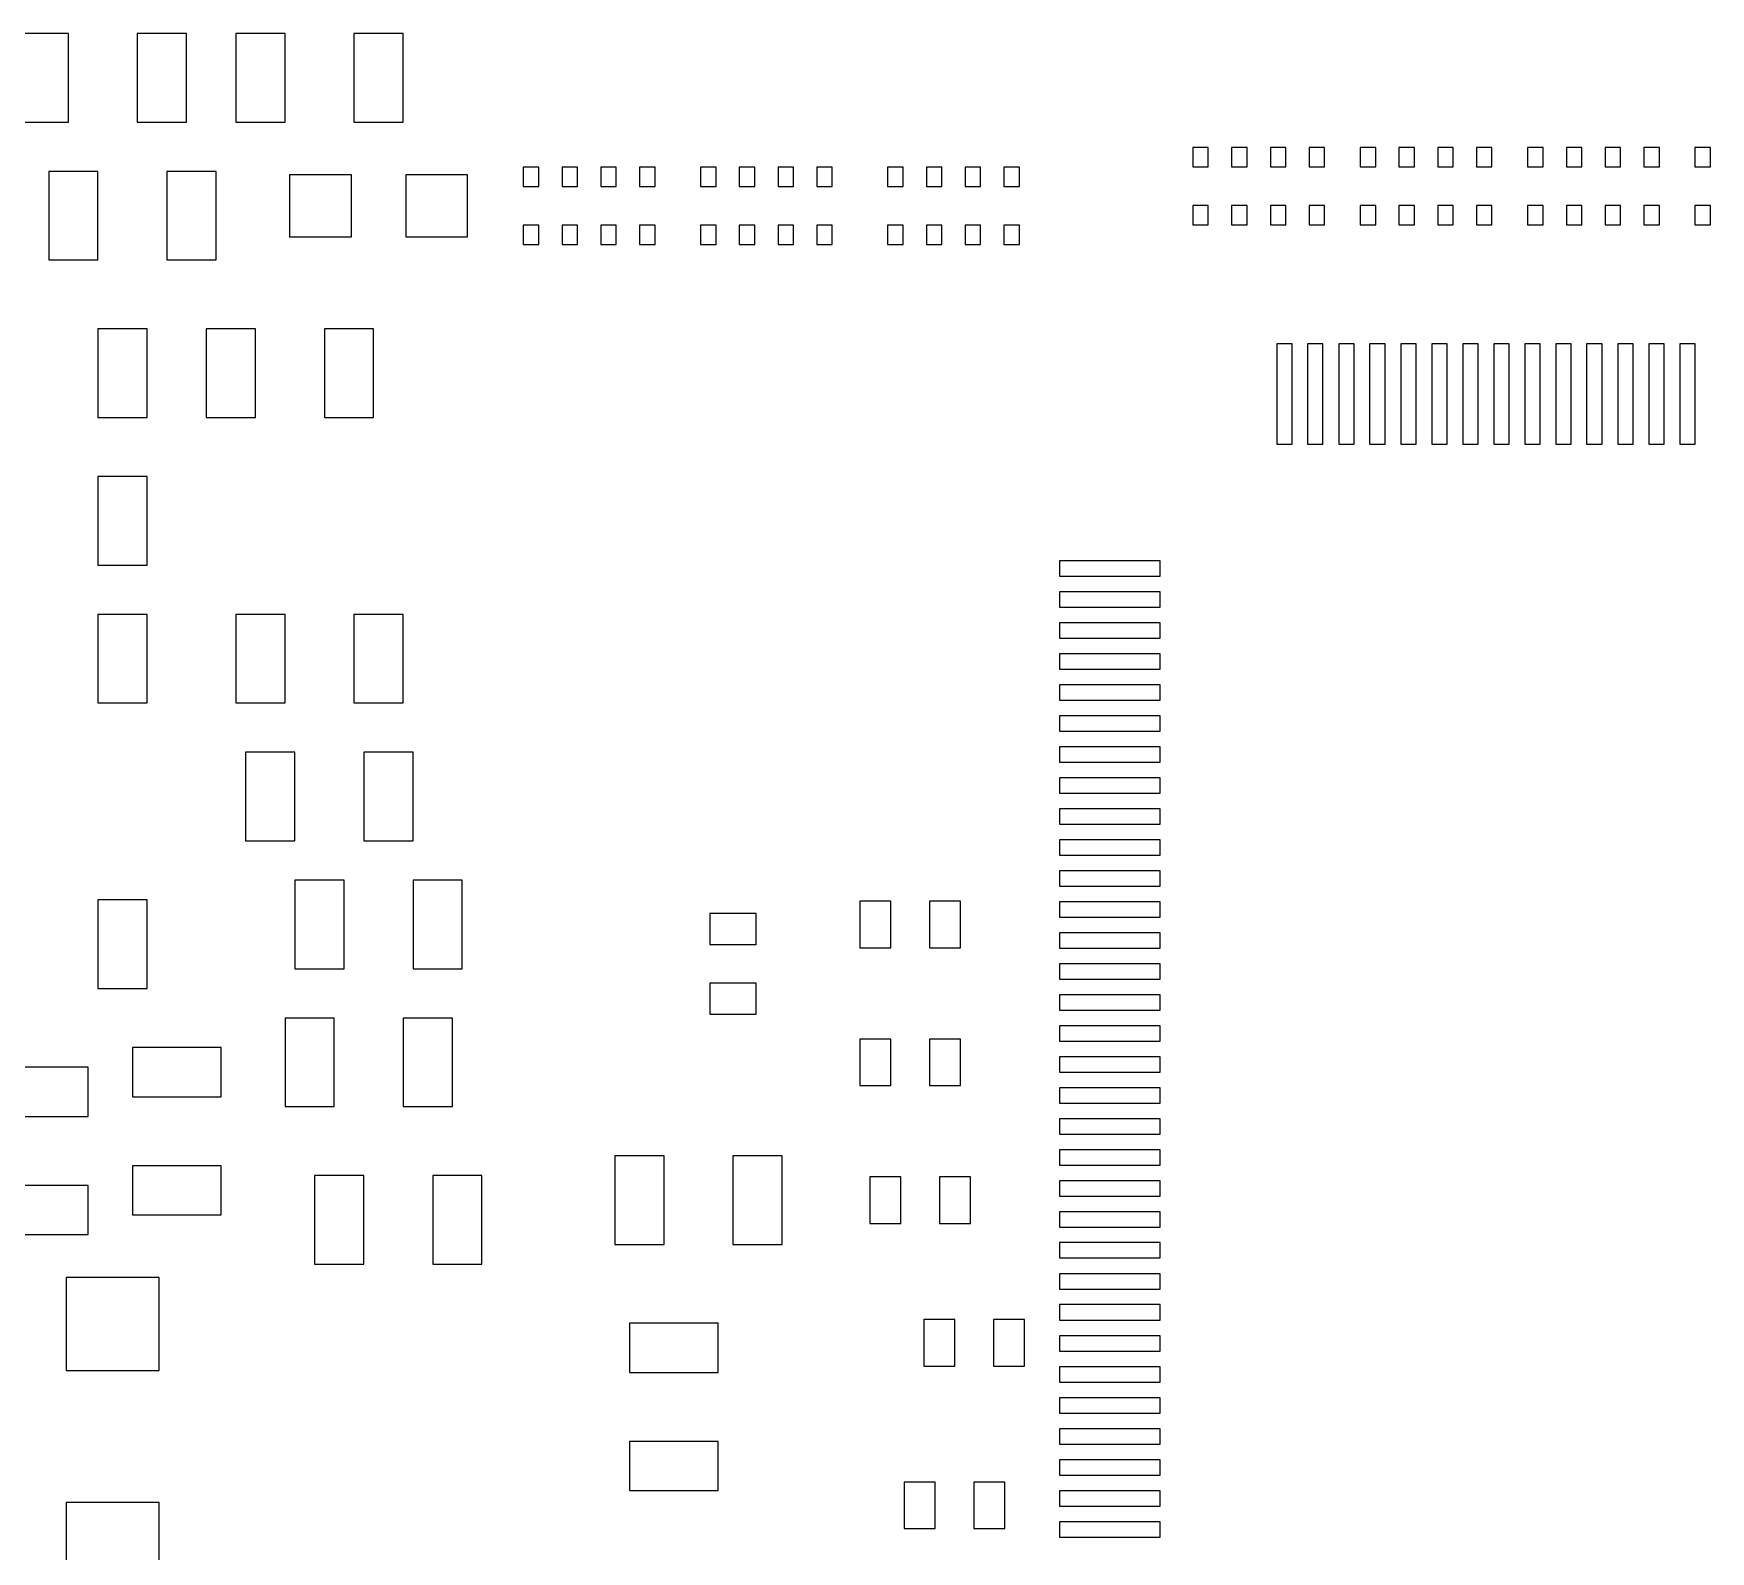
# Model space of a CAD drawing. Extents: x 61.7 to 142.8, y -131.7 to -55.6.
# Drawn here: x 88.77 to 110.4, y -95.08 to -75.5 of the extents above; entities that cross this region are included whole.
import ezdxf

# ---------------------------------------------------------------- set-up
doc = ezdxf.new("R2010")
doc.units = 0
doc.header["$MEASUREMENT"] = 0
doc.layers.add('BLACK', color=250, linetype='CONTINUOUS')

msp = doc.modelspace()

# ---------------------------------------------------------------- linework, layer by layer
at = {"layer": 'BLACK'}
for p, q in [((89.2175, -75.5015), (88.5825, -75.5015)), ((89.2175, -76.6445), (89.2175, -75.5015)), ((90.7415, -75.5015), (90.1065, -75.5015)), ((90.1065, -75.5015), (90.1065, -76.6445)), ((90.7415, -76.6445), (90.7415, -75.5015)), ((92.0115, -75.5015), (91.3765, -75.5015)), ((91.3765, -75.5015), (91.3765, -76.6445)), ((92.0115, -76.6445), (92.0115, -75.5015)), ((93.5355, -75.5015), (92.9005, -75.5015)), ((92.9005, -75.5015), (92.9005, -76.6445)), ((93.5355, -76.6445), (93.5355, -75.5015)), ((88.5825, -76.6445), (89.2175, -76.6445)), ((90.1065, -76.6445), (90.7415, -76.6445)), ((91.3765, -76.6445), (92.0115, -76.6445)), ((92.9005, -76.6445), (93.5355, -76.6445)), ((103.721, -76.97), (103.721, -77.22)), ((103.921, -76.97), (103.721, -76.97)), ((103.921, -77.22), (103.921, -76.97)), ((104.221, -76.97), (104.221, -77.22)), ((104.421, -76.97), (104.221, -76.97)), ((104.421, -77.22), (104.421, -76.97)), ((104.721, -76.97), (104.721, -77.22)), ((104.921, -76.97), (104.721, -76.97)), ((104.921, -77.22), (104.921, -76.97)), ((105.221, -76.97), (105.221, -77.22)), ((105.421, -76.97), (105.221, -76.97)), ((105.421, -77.22), (105.421, -76.97)), ((105.88, -76.97), (105.88, -77.22)), ((106.08, -76.97), (105.88, -76.97)), ((106.08, -77.22), (106.08, -76.97)), ((106.38, -76.97), (106.38, -77.22)), ((106.58, -76.97), (106.38, -76.97)), ((106.58, -77.22), (106.58, -76.97)), ((106.88, -76.97), (106.88, -77.22)), ((107.08, -76.97), (106.88, -76.97)), ((107.08, -77.22), (107.08, -76.97)), ((107.38, -76.97), (107.38, -77.22)), ((107.58, -76.97), (107.38, -76.97)), ((107.58, -77.22), (107.58, -76.97)), ((108.039, -76.97), (108.039, -77.22)), ((108.239, -76.97), (108.039, -76.97)), ((108.239, -77.22), (108.239, -76.97)), ((108.539, -76.97), (108.539, -77.22)), ((108.739, -76.97), (108.539, -76.97)), ((108.739, -77.22), (108.739, -76.97)), ((109.039, -76.97), (109.039, -77.22)), ((109.239, -76.97), (109.039, -76.97)), ((109.239, -77.22), (109.239, -76.97)), ((109.539, -76.97), (109.539, -77.22)), ((109.739, -76.97), (109.539, -76.97)), ((109.739, -77.22), (109.739, -76.97)), ((110.198, -76.97), (110.198, -77.22)), ((110.398, -76.97), (110.198, -76.97)), ((110.398, -77.22), (110.398, -76.97)), ((88.9635, -77.2795), (88.9635, -78.4225)), ((89.5985, -77.2795), (88.9635, -77.2795)), ((89.5985, -78.4225), (89.5985, -77.2795)), ((90.4875, -77.2795), (90.4875, -78.4225)), ((91.1225, -77.2795), (90.4875, -77.2795)), ((91.1225, -78.4225), (91.1225, -77.2795)), ((92.0699, -77.3252), (92.0699, -78.1228)), ((92.8675, -77.3252), (92.0699, -77.3252)), ((92.8675, -78.1228), (92.8675, -77.3252)), ((93.5685, -77.3252), (93.5685, -78.1228)), ((94.3661, -77.3252), (93.5685, -77.3252)), ((94.3661, -78.1228), (94.3661, -77.3252)), ((95.085, -77.224), (95.085, -77.474)), ((95.285, -77.224), (95.085, -77.224)), ((95.285, -77.474), (95.285, -77.224)), ((95.585, -77.224), (95.585, -77.474)), ((95.785, -77.224), (95.585, -77.224)), ((95.785, -77.474), (95.785, -77.224)), ((96.085, -77.224), (96.085, -77.474)), ((96.285, -77.224), (96.085, -77.224)), ((96.285, -77.474), (96.285, -77.224)), ((96.585, -77.224), (96.585, -77.474)), ((96.785, -77.224), (96.585, -77.224)), ((96.785, -77.474), (96.785, -77.224)), ((97.371, -77.224), (97.371, -77.474)), ((97.571, -77.224), (97.371, -77.224)), ((97.571, -77.474), (97.571, -77.224)), ((97.871, -77.224), (97.871, -77.474)), ((98.071, -77.224), (97.871, -77.224)), ((98.071, -77.474), (98.071, -77.224)), ((98.371, -77.224), (98.371, -77.474)), ((98.571, -77.224), (98.371, -77.224)), ((98.571, -77.474), (98.571, -77.224)), ((98.871, -77.224), (98.871, -77.474)), ((99.071, -77.224), (98.871, -77.224)), ((99.071, -77.474), (99.071, -77.224)), ((99.784, -77.224), (99.784, -77.474)), ((99.984, -77.224), (99.784, -77.224)), ((99.984, -77.474), (99.984, -77.224)), ((100.284, -77.224), (100.284, -77.474)), ((100.484, -77.224), (100.284, -77.224)), ((100.484, -77.474), (100.484, -77.224)), ((100.784, -77.224), (100.784, -77.474)), ((100.984, -77.224), (100.784, -77.224)), ((100.984, -77.474), (100.984, -77.224)), ((101.284, -77.224), (101.284, -77.474)), ((101.484, -77.224), (101.284, -77.224)), ((101.484, -77.474), (101.484, -77.224)), ((103.721, -77.22), (103.921, -77.22)), ((104.221, -77.22), (104.421, -77.22)), ((104.721, -77.22), (104.921, -77.22)), ((105.221, -77.22), (105.421, -77.22)), ((105.88, -77.22), (106.08, -77.22)), ((106.38, -77.22), (106.58, -77.22)), ((106.88, -77.22), (107.08, -77.22)), ((107.38, -77.22), (107.58, -77.22)), ((108.039, -77.22), (108.239, -77.22)), ((108.539, -77.22), (108.739, -77.22)), ((109.039, -77.22), (109.239, -77.22)), ((109.539, -77.22), (109.739, -77.22)), ((110.198, -77.22), (110.398, -77.22)), ((95.085, -77.474), (95.285, -77.474)), ((95.585, -77.474), (95.785, -77.474)), ((96.085, -77.474), (96.285, -77.474)), ((96.585, -77.474), (96.785, -77.474)), ((97.371, -77.474), (97.571, -77.474)), ((97.871, -77.474), (98.071, -77.474)), ((98.371, -77.474), (98.571, -77.474)), ((98.871, -77.474), (99.071, -77.474)), ((99.784, -77.474), (99.984, -77.474)), ((100.284, -77.474), (100.484, -77.474)), ((100.784, -77.474), (100.984, -77.474)), ((101.284, -77.474), (101.484, -77.474)), ((103.721, -77.72), (103.721, -77.97)), ((103.921, -77.72), (103.721, -77.72)), ((103.921, -77.97), (103.921, -77.72)), ((104.221, -77.72), (104.221, -77.97)), ((104.421, -77.72), (104.221, -77.72)), ((104.421, -77.97), (104.421, -77.72)), ((104.721, -77.72), (104.721, -77.97)), ((104.921, -77.72), (104.721, -77.72)), ((104.921, -77.97), (104.921, -77.72)), ((105.221, -77.72), (105.221, -77.97)), ((105.421, -77.72), (105.221, -77.72)), ((105.421, -77.97), (105.421, -77.72)), ((105.88, -77.72), (105.88, -77.97)), ((106.08, -77.72), (105.88, -77.72)), ((106.08, -77.97), (106.08, -77.72)), ((106.38, -77.72), (106.38, -77.97)), ((106.58, -77.72), (106.38, -77.72)), ((106.58, -77.97), (106.58, -77.72)), ((106.88, -77.72), (106.88, -77.97)), ((107.08, -77.72), (106.88, -77.72)), ((107.08, -77.97), (107.08, -77.72)), ((107.38, -77.72), (107.38, -77.97)), ((107.58, -77.72), (107.38, -77.72)), ((107.58, -77.97), (107.58, -77.72)), ((108.039, -77.72), (108.039, -77.97)), ((108.239, -77.72), (108.039, -77.72)), ((108.239, -77.97), (108.239, -77.72)), ((108.539, -77.72), (108.539, -77.97)), ((108.739, -77.72), (108.539, -77.72)), ((108.739, -77.97), (108.739, -77.72)), ((109.039, -77.72), (109.039, -77.97)), ((109.239, -77.72), (109.039, -77.72)), ((109.239, -77.97), (109.239, -77.72)), ((109.539, -77.72), (109.539, -77.97)), ((109.739, -77.72), (109.539, -77.72)), ((109.739, -77.97), (109.739, -77.72)), ((110.198, -77.72), (110.198, -77.97)), ((110.398, -77.72), (110.198, -77.72)), ((110.398, -77.97), (110.398, -77.72)), ((95.085, -77.974), (95.085, -78.224)), ((95.285, -77.974), (95.085, -77.974)), ((95.285, -78.224), (95.285, -77.974)), ((95.585, -77.974), (95.585, -78.224)), ((95.785, -77.974), (95.585, -77.974)), ((95.785, -78.224), (95.785, -77.974)), ((96.085, -77.974), (96.085, -78.224)), ((96.285, -77.974), (96.085, -77.974)), ((96.285, -78.224), (96.285, -77.974)), ((96.585, -77.974), (96.585, -78.224)), ((96.785, -77.974), (96.585, -77.974)), ((96.785, -78.224), (96.785, -77.974)), ((97.371, -77.974), (97.371, -78.224)), ((97.571, -77.974), (97.371, -77.974)), ((97.571, -78.224), (97.571, -77.974)), ((97.871, -77.974), (97.871, -78.224)), ((98.071, -77.974), (97.871, -77.974)), ((98.071, -78.224), (98.071, -77.974)), ((98.371, -77.974), (98.371, -78.224)), ((98.571, -77.974), (98.371, -77.974)), ((98.571, -78.224), (98.571, -77.974)), ((98.871, -77.974), (98.871, -78.224)), ((99.071, -77.974), (98.871, -77.974)), ((99.071, -78.224), (99.071, -77.974)), ((99.784, -77.974), (99.784, -78.224)), ((99.984, -77.974), (99.784, -77.974)), ((99.984, -78.224), (99.984, -77.974)), ((100.284, -77.974), (100.284, -78.224)), ((100.484, -77.974), (100.284, -77.974)), ((100.484, -78.224), (100.484, -77.974)), ((100.784, -77.974), (100.784, -78.224)), ((100.984, -77.974), (100.784, -77.974)), ((100.984, -78.224), (100.984, -77.974)), ((101.284, -77.974), (101.284, -78.224)), ((101.484, -77.974), (101.284, -77.974)), ((101.484, -78.224), (101.484, -77.974)), ((103.721, -77.97), (103.921, -77.97)), ((104.221, -77.97), (104.421, -77.97)), ((104.721, -77.97), (104.921, -77.97)), ((105.221, -77.97), (105.421, -77.97)), ((105.88, -77.97), (106.08, -77.97)), ((106.38, -77.97), (106.58, -77.97)), ((106.88, -77.97), (107.08, -77.97)), ((107.38, -77.97), (107.58, -77.97)), ((108.039, -77.97), (108.239, -77.97)), ((108.539, -77.97), (108.739, -77.97)), ((109.039, -77.97), (109.239, -77.97)), ((109.539, -77.97), (109.739, -77.97)), ((110.198, -77.97), (110.398, -77.97)), ((92.0699, -78.1228), (92.8675, -78.1228)), ((93.5685, -78.1228), (94.3661, -78.1228)), ((95.085, -78.224), (95.285, -78.224)), ((95.585, -78.224), (95.785, -78.224)), ((96.085, -78.224), (96.285, -78.224)), ((96.585, -78.224), (96.785, -78.224)), ((97.371, -78.224), (97.571, -78.224)), ((97.871, -78.224), (98.071, -78.224)), ((98.371, -78.224), (98.571, -78.224)), ((98.871, -78.224), (99.071, -78.224)), ((99.784, -78.224), (99.984, -78.224)), ((100.284, -78.224), (100.484, -78.224)), ((100.784, -78.224), (100.984, -78.224)), ((101.284, -78.224), (101.484, -78.224)), ((88.9635, -78.4225), (89.5985, -78.4225)), ((90.4875, -78.4225), (91.1225, -78.4225)), ((90.2335, -79.3115), (89.5985, -79.3115)), ((89.5985, -79.3115), (89.5985, -80.4545)), ((90.2335, -80.4545), (90.2335, -79.3115)), ((91.6305, -79.3115), (90.9955, -79.3115)), ((90.9955, -79.3115), (90.9955, -80.4545)), ((91.6305, -80.4545), (91.6305, -79.3115)), ((93.1545, -79.3115), (92.5195, -79.3115)), ((92.5195, -79.3115), (92.5195, -80.4545)), ((93.1545, -80.4545), (93.1545, -79.3115)), ((104.803, -79.5027), (104.803, -80.8006)), ((105.001, -79.5027), (104.803, -79.5027)), ((105.001, -80.8006), (105.001, -79.5027)), ((105.202, -79.5027), (105.202, -80.8006)), ((105.4, -79.5027), (105.202, -79.5027)), ((105.4, -80.8006), (105.4, -79.5027)), ((105.603, -79.5027), (105.603, -80.8006)), ((105.801, -79.5027), (105.603, -79.5027)), ((105.801, -80.8006), (105.801, -79.5027)), ((106.002, -79.5027), (106.002, -80.8006)), ((106.2, -79.5027), (106.002, -79.5027)), ((106.2, -80.8006), (106.2, -79.5027)), ((106.403, -79.5027), (106.403, -80.8006)), ((106.601, -79.5027), (106.403, -79.5027)), ((106.601, -80.8006), (106.601, -79.5027)), ((106.802, -79.5027), (106.802, -80.8006)), ((107, -79.5027), (106.802, -79.5027)), ((107, -80.8006), (107, -79.5027)), ((107.203, -79.5027), (107.203, -80.8006)), ((107.401, -79.5027), (107.203, -79.5027)), ((107.401, -80.8006), (107.401, -79.5027)), ((107.602, -79.5027), (107.602, -80.8006)), ((107.8, -79.5027), (107.602, -79.5027)), ((107.8, -80.8006), (107.8, -79.5027)), ((108.003, -79.5027), (108.003, -80.8006)), ((108.202, -79.5027), (108.003, -79.5027)), ((108.202, -80.8006), (108.202, -79.5027)), ((108.402, -79.5027), (108.402, -80.8006)), ((108.6, -79.5027), (108.402, -79.5027)), ((108.6, -80.8006), (108.6, -79.5027)), ((108.801, -79.5027), (108.801, -80.8006)), ((108.999, -79.5027), (108.801, -79.5027)), ((108.999, -80.8006), (108.999, -79.5027)), ((109.202, -79.5027), (109.202, -80.8006)), ((109.4, -79.5027), (109.202, -79.5027)), ((109.4, -80.8006), (109.4, -79.5027)), ((109.601, -79.5027), (109.601, -80.8006)), ((109.799, -79.5027), (109.601, -79.5027)), ((109.799, -80.8006), (109.799, -79.5027)), ((110.002, -79.5027), (110.002, -80.8006)), ((110.201, -79.5027), (110.002, -79.5027)), ((110.201, -80.8006), (110.201, -79.5027)), ((89.5985, -80.4545), (90.2335, -80.4545)), ((90.9955, -80.4545), (91.6305, -80.4545)), ((92.5195, -80.4545), (93.1545, -80.4545)), ((104.803, -80.8006), (105.001, -80.8006)), ((105.202, -80.8006), (105.4, -80.8006)), ((105.603, -80.8006), (105.801, -80.8006)), ((106.002, -80.8006), (106.2, -80.8006)), ((106.403, -80.8006), (106.601, -80.8006)), ((106.802, -80.8006), (107, -80.8006)), ((107.203, -80.8006), (107.401, -80.8006)), ((107.602, -80.8006), (107.8, -80.8006)), ((108.003, -80.8006), (108.202, -80.8006)), ((108.402, -80.8006), (108.6, -80.8006)), ((108.801, -80.8006), (108.999, -80.8006)), ((109.202, -80.8006), (109.4, -80.8006)), ((109.601, -80.8006), (109.799, -80.8006)), ((110.002, -80.8006), (110.201, -80.8006)), ((90.2335, -81.2165), (89.5985, -81.2165)), ((89.5985, -81.2165), (89.5985, -82.3595)), ((90.2335, -82.3595), (90.2335, -81.2165)), ((89.5985, -82.3595), (90.2335, -82.3595)), ((102.003, -82.303), (102.003, -82.5012)), ((103.301, -82.303), (102.003, -82.303)), ((103.301, -82.5012), (103.301, -82.303)), ((102.003, -82.5012), (103.301, -82.5012)), ((102.003, -82.7018), (102.003, -82.8999)), ((103.301, -82.7018), (102.003, -82.7018)), ((103.301, -82.8999), (103.301, -82.7018)), ((90.2335, -82.9945), (89.5985, -82.9945)), ((89.5985, -82.9945), (89.5985, -84.1375)), ((90.2335, -84.1375), (90.2335, -82.9945)), ((92.0115, -82.9945), (91.3765, -82.9945)), ((91.3765, -82.9945), (91.3765, -84.1375)), ((92.0115, -84.1375), (92.0115, -82.9945)), ((93.5355, -82.9945), (92.9005, -82.9945)), ((92.9005, -82.9945), (92.9005, -84.1375)), ((93.5355, -84.1375), (93.5355, -82.9945)), ((102.003, -82.8999), (103.301, -82.8999)), ((102.003, -83.1031), (102.003, -83.3013)), ((103.301, -83.1031), (102.003, -83.1031)), ((103.301, -83.3013), (103.301, -83.1031)), ((102.003, -83.3013), (103.301, -83.3013)), ((102.003, -83.5019), (102.003, -83.7)), ((103.301, -83.5019), (102.003, -83.5019)), ((102.003, -83.7), (103.301, -83.7)), ((103.301, -83.7), (103.301, -83.5019)), ((102.003, -83.9032), (102.003, -84.1014)), ((103.301, -83.9032), (102.003, -83.9032)), ((103.301, -84.1014), (103.301, -83.9032)), ((89.5985, -84.1375), (90.2335, -84.1375)), ((91.3765, -84.1375), (92.0115, -84.1375)), ((92.9005, -84.1375), (93.5355, -84.1375)), ((102.003, -84.1014), (103.301, -84.1014)), ((102.003, -84.302), (102.003, -84.5001)), ((103.301, -84.302), (102.003, -84.302)), ((103.301, -84.5001), (103.301, -84.302)), ((102.003, -84.5001), (103.301, -84.5001)), ((91.5035, -84.7725), (91.5035, -85.9155)), ((92.1385, -84.7725), (91.5035, -84.7725)), ((92.1385, -85.9155), (92.1385, -84.7725)), ((93.0275, -84.7725), (93.0275, -85.9155)), ((93.6625, -84.7725), (93.0275, -84.7725)), ((93.6625, -85.9155), (93.6625, -84.7725)), ((102.003, -84.7033), (102.003, -84.9015)), ((103.301, -84.7033), (102.003, -84.7033)), ((103.301, -84.9015), (103.301, -84.7033)), ((102.003, -84.9015), (103.301, -84.9015)), ((102.003, -85.1021), (102.003, -85.3002)), ((103.301, -85.1021), (102.003, -85.1021)), ((103.301, -85.3002), (103.301, -85.1021)), ((102.003, -85.3002), (103.301, -85.3002)), ((102.003, -85.5034), (102.003, -85.7016)), ((103.301, -85.5034), (102.003, -85.5034)), ((103.301, -85.7016), (103.301, -85.5034)), ((102.003, -85.7016), (103.301, -85.7016)), ((91.5035, -85.9155), (92.1385, -85.9155)), ((93.0275, -85.9155), (93.6625, -85.9155)), ((102.003, -85.9022), (102.003, -86.1003)), ((103.301, -85.9022), (102.003, -85.9022)), ((103.301, -86.1003), (103.301, -85.9022)), ((102.003, -86.1003), (103.301, -86.1003)), ((102.003, -86.301), (102.003, -86.4991)), ((103.301, -86.301), (102.003, -86.301)), ((103.301, -86.4991), (103.301, -86.301)), ((92.1385, -86.4235), (92.1385, -87.5665)), ((92.7735, -86.4235), (92.1385, -86.4235)), ((92.7735, -87.5665), (92.7735, -86.4235)), ((93.6625, -86.4235), (93.6625, -87.5665)), ((94.2975, -86.4235), (93.6625, -86.4235)), ((94.2975, -87.5665), (94.2975, -86.4235)), ((102.003, -86.4991), (103.301, -86.4991)), ((90.2335, -86.6775), (89.5985, -86.6775)), ((89.5985, -86.6775), (89.5985, -87.8205)), ((90.2335, -87.8205), (90.2335, -86.6775)), ((99.8258, -86.6953), (99.427, -86.6953)), ((99.427, -86.6953), (99.427, -87.2947)), ((99.8258, -87.2947), (99.8258, -86.6953)), ((100.725, -86.6953), (100.326, -86.6953)), ((100.326, -86.6953), (100.326, -87.2947)), ((100.725, -87.2947), (100.725, -86.6953)), ((102.003, -86.7023), (102.003, -86.9004)), ((103.301, -86.7023), (102.003, -86.7023)), ((103.301, -86.9004), (103.301, -86.7023)), ((98.0897, -86.854), (97.4903, -86.854)), ((97.4903, -86.854), (97.4903, -87.2528)), ((98.0897, -87.2528), (98.0897, -86.854)), ((102.003, -86.9004), (103.301, -86.9004)), ((102.003, -87.1011), (102.003, -87.2992)), ((103.301, -87.1011), (102.003, -87.1011)), ((103.301, -87.2992), (103.301, -87.1011)), ((97.4903, -87.2528), (98.0897, -87.2528)), ((99.427, -87.2947), (99.8258, -87.2947)), ((100.326, -87.2947), (100.725, -87.2947)), ((102.003, -87.2992), (103.301, -87.2992)), ((92.1385, -87.5665), (92.7735, -87.5665)), ((93.6625, -87.5665), (94.2975, -87.5665)), ((102.003, -87.5024), (102.003, -87.7005)), ((103.301, -87.5024), (102.003, -87.5024)), ((103.301, -87.7005), (103.301, -87.5024)), ((98.0897, -87.7532), (97.4903, -87.7532)), ((97.4903, -87.7532), (97.4903, -88.152)), ((98.0897, -88.152), (98.0897, -87.7532)), ((102.003, -87.7005), (103.301, -87.7005)), ((89.5985, -87.8205), (90.2335, -87.8205)), ((102.003, -87.9012), (102.003, -88.0993)), ((103.301, -87.9012), (102.003, -87.9012)), ((103.301, -88.0993), (103.301, -87.9012)), ((92.0115, -88.2015), (92.0115, -89.3445)), ((92.6465, -88.2015), (92.0115, -88.2015)), ((92.6465, -89.3445), (92.6465, -88.2015)), ((93.5355, -88.2015), (93.5355, -89.3445)), ((94.1705, -88.2015), (93.5355, -88.2015)), ((94.1705, -89.3445), (94.1705, -88.2015)), ((97.4903, -88.152), (98.0897, -88.152)), ((102.003, -88.0993), (103.301, -88.0993)), ((102.003, -88.3025), (102.003, -88.5006)), ((103.301, -88.3025), (102.003, -88.3025)), ((103.301, -88.5006), (103.301, -88.3025)), ((91.186, -88.5825), (90.043, -88.5825)), ((90.043, -88.5825), (90.043, -89.2175)), ((91.186, -89.2175), (91.186, -88.5825)), ((99.427, -88.4733), (99.427, -89.0727)), ((99.8258, -88.4733), (99.427, -88.4733)), ((99.8258, -89.0727), (99.8258, -88.4733)), ((100.326, -88.4733), (100.326, -89.0727)), ((100.725, -88.4733), (100.326, -88.4733)), ((100.725, -89.0727), (100.725, -88.4733)), ((102.003, -88.5006), (103.301, -88.5006)), ((89.4715, -88.8365), (88.3285, -88.8365)), ((89.4715, -89.4715), (89.4715, -88.8365)), ((102.003, -88.7013), (102.003, -88.8994)), ((103.301, -88.7013), (102.003, -88.7013)), ((102.003, -88.8994), (103.301, -88.8994)), ((103.301, -88.8994), (103.301, -88.7013)), ((99.427, -89.0727), (99.8258, -89.0727)), ((100.326, -89.0727), (100.725, -89.0727)), ((102.003, -89.1026), (102.003, -89.3007)), ((103.301, -89.1026), (102.003, -89.1026)), ((103.301, -89.3007), (103.301, -89.1026)), ((90.043, -89.2175), (91.186, -89.2175)), ((102.003, -89.3007), (103.301, -89.3007)), ((88.3285, -89.4715), (89.4715, -89.4715)), ((92.0115, -89.3445), (92.6465, -89.3445)), ((93.5355, -89.3445), (94.1705, -89.3445)), ((102.003, -89.5014), (102.003, -89.6995)), ((103.301, -89.5014), (102.003, -89.5014)), ((103.301, -89.6995), (103.301, -89.5014)), ((102.003, -89.6995), (103.301, -89.6995)), ((96.266, -89.9795), (96.266, -91.1225)), ((96.901, -89.9795), (96.266, -89.9795)), ((96.901, -91.1225), (96.901, -89.9795)), ((97.79, -89.9795), (97.79, -91.1225)), ((98.425, -89.9795), (97.79, -89.9795)), ((98.425, -91.1225), (98.425, -89.9795)), ((102.003, -89.9027), (102.003, -90.1008)), ((103.301, -89.9027), (102.003, -89.9027)), ((103.301, -90.1008), (103.301, -89.9027)), ((91.186, -90.1065), (90.043, -90.1065)), ((90.043, -90.1065), (90.043, -90.7415)), ((91.186, -90.7415), (91.186, -90.1065)), ((102.003, -90.1008), (103.301, -90.1008)), ((89.4715, -90.3605), (88.3285, -90.3605)), ((89.4715, -90.9955), (89.4715, -90.3605)), ((93.0275, -90.2335), (92.3925, -90.2335)), ((92.3925, -90.2335), (92.3925, -91.3765)), ((93.0275, -91.3765), (93.0275, -90.2335)), ((94.5515, -90.2335), (93.9165, -90.2335)), ((93.9165, -90.2335), (93.9165, -91.3765)), ((94.5515, -91.3765), (94.5515, -90.2335)), ((99.554, -90.2513), (99.554, -90.8507)), ((99.9528, -90.2513), (99.554, -90.2513)), ((99.9528, -90.8507), (99.9528, -90.2513)), ((100.453, -90.2513), (100.453, -90.8507)), ((100.852, -90.2513), (100.453, -90.2513)), ((100.852, -90.8507), (100.852, -90.2513)), ((102.003, -90.3015), (102.003, -90.4996)), ((103.301, -90.3015), (102.003, -90.3015)), ((103.301, -90.4996), (103.301, -90.3015)), ((102.003, -90.4996), (103.301, -90.4996)), ((90.043, -90.7415), (91.186, -90.7415)), ((102.003, -90.7028), (102.003, -90.9009)), ((103.301, -90.7028), (102.003, -90.7028)), ((103.301, -90.9009), (103.301, -90.7028)), ((88.3285, -90.9955), (89.4715, -90.9955)), ((99.554, -90.8507), (99.9528, -90.8507)), ((100.453, -90.8507), (100.852, -90.8507)), ((102.003, -90.9009), (103.301, -90.9009)), ((96.266, -91.1225), (96.901, -91.1225)), ((97.79, -91.1225), (98.425, -91.1225)), ((102.003, -91.0991), (102.003, -91.2972)), ((103.301, -91.0991), (102.003, -91.0991)), ((103.301, -91.2972), (103.301, -91.0991)), ((92.3925, -91.3765), (93.0275, -91.3765)), ((93.9165, -91.3765), (94.5515, -91.3765)), ((102.003, -91.2972), (103.301, -91.2972)), ((90.3884, -91.5492), (89.1896, -91.5492)), ((89.1896, -91.5492), (89.1896, -92.7481)), ((90.3884, -92.7481), (90.3884, -91.5492)), ((102.003, -91.5004), (102.003, -91.6985)), ((103.301, -91.5004), (102.003, -91.5004)), ((102.003, -91.6985), (103.301, -91.6985)), ((103.301, -91.6985), (103.301, -91.5004)), ((102.003, -91.8992), (102.003, -92.0973)), ((103.301, -91.8992), (102.003, -91.8992)), ((103.301, -92.0973), (103.301, -91.8992)), ((97.5995, -92.1385), (96.4565, -92.1385)), ((96.4565, -92.1385), (96.4565, -92.7735)), ((97.5995, -92.7735), (97.5995, -92.1385)), ((100.651, -92.0928), (100.253, -92.0928)), ((100.253, -92.0928), (100.253, -92.6922)), ((100.651, -92.6922), (100.651, -92.0928)), ((101.55, -92.0928), (101.152, -92.0928)), ((101.152, -92.0928), (101.152, -92.6922)), ((101.55, -92.6922), (101.55, -92.0928)), ((102.003, -92.0973), (103.301, -92.0973)), ((102.003, -92.3005), (102.003, -92.4986)), ((103.301, -92.3005), (102.003, -92.3005)), ((103.301, -92.4986), (103.301, -92.3005)), ((102.003, -92.4986), (103.301, -92.4986)), ((89.1896, -92.7481), (90.3884, -92.7481)), ((96.4565, -92.7735), (97.5995, -92.7735)), ((100.253, -92.6922), (100.651, -92.6922)), ((101.152, -92.6922), (101.55, -92.6922)), ((102.003, -92.6993), (102.003, -92.8974)), ((103.301, -92.6993), (102.003, -92.6993)), ((103.301, -92.8974), (103.301, -92.6993)), ((102.003, -92.8974), (103.301, -92.8974)), ((102.003, -93.1006), (102.003, -93.2987)), ((103.301, -93.1006), (102.003, -93.1006)), ((103.301, -93.2987), (103.301, -93.1006)), ((102.003, -93.2987), (103.301, -93.2987)), ((102.003, -93.4994), (102.003, -93.6975)), ((103.301, -93.4994), (102.003, -93.4994)), ((103.301, -93.6975), (103.301, -93.4994)), ((97.5995, -93.6625), (96.4565, -93.6625)), ((96.4565, -93.6625), (96.4565, -94.2975)), ((97.5995, -94.2975), (97.5995, -93.6625)), ((102.003, -93.6975), (103.301, -93.6975)), ((102.003, -93.9007), (102.003, -94.0988)), ((103.301, -93.9007), (102.003, -93.9007)), ((103.301, -94.0988), (103.301, -93.9007)), ((96.4565, -94.2975), (97.5995, -94.2975)), ((99.9985, -94.1883), (99.9985, -94.7877)), ((100.397, -94.1883), (99.9985, -94.1883)), ((100.397, -94.7877), (100.397, -94.1883)), ((100.898, -94.1883), (100.898, -94.7877)), ((101.296, -94.1883), (100.898, -94.1883)), ((101.296, -94.7877), (101.296, -94.1883)), ((102.003, -94.0988), (103.301, -94.0988)), ((102.003, -94.2995), (102.003, -94.4976)), ((103.301, -94.2995), (102.003, -94.2995)), ((103.301, -94.4976), (103.301, -94.2995)), ((90.3884, -94.4499), (89.1896, -94.4499)), ((89.1896, -94.4499), (89.1896, -95.6488)), ((90.3884, -95.6488), (90.3884, -94.4499)), ((102.003, -94.4976), (103.301, -94.4976)), ((102.003, -94.7008), (102.003, -94.8989)), ((103.301, -94.7008), (102.003, -94.7008)), ((103.301, -94.8989), (103.301, -94.7008)), ((99.9985, -94.7877), (100.397, -94.7877)), ((100.898, -94.7877), (101.296, -94.7877)), ((102.003, -94.8989), (103.301, -94.8989))]:
    msp.add_line(p, q, dxfattribs=at)

doc.saveas('drawing.dxf')
